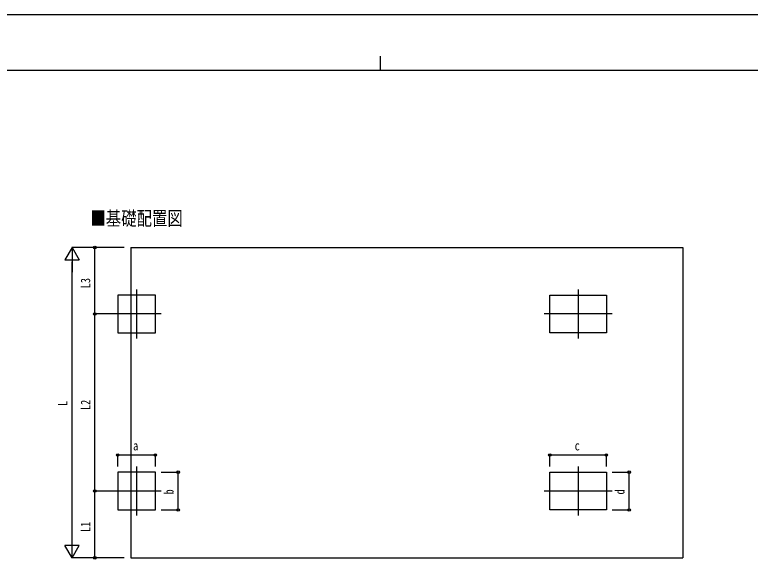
# Model space of a CAD drawing. Units: millimetres, scale not verified. Extents: x -21025 to 21025, y -14850 to 14850.
# Drawn here: x -6427 to 6460, y 5282 to 14850 of the extents above; entities that cross this region are included whole.
import ezdxf
from ezdxf.enums import TextEntityAlignment as Align

# ---------------------------------------------------------------- set-up
doc = ezdxf.new("R2010")
doc.units = ezdxf.units.MM
doc.header["$LTSCALE"] = 60
for name, color, linetype in [('0-2_USER1', 3, 'Continuous'), ('0-4_YKK_12', 2, 'Continuous'), ('0-6_YKK_A1', 4, 'Continuous'), ('0-7_YKK_D', 6, 'Continuous'), ('0-8_YKK_ZWAK', 7, 'Continuous')]:
    doc.layers.add(name, color=color, linetype=linetype)
doc.styles.add('ＭＳ ゴシック', font='')
doc.styles.get('ＭＳ ゴシック').set_extended_font_data('MS Gothic')

msp = doc.modelspace()

# ---------------------------------------------------------------- linework, layer by layer
at = {"layer": '0-4_YKK_12'}
for p, q in [((-4293.4, 10041.78), (-4293.4, 9181.78)), ((3443.1, 10041.78), (3443.1, 9181.78)), ((-3863.4, 9611.78), (-4723.4, 9611.78)), ((4038.1, 9611.78), (2848.1, 9611.78)), ((-4293.4, 6941.78), (-4293.4, 6081.78)), ((3443.1, 6941.78), (3443.1, 6081.78)), ((-3863.4, 6511.78), (-4723.4, 6511.78)), ((4038.1, 6511.78), (2848.1, 6511.78))]:
    msp.add_line(p, q, dxfattribs=at)
at = {"layer": '0-6_YKK_A1'}
for p, q in [((-4391.9, 10774.78), (-4391.9, 5342.78)), ((-4623.4, 6841.78), (-4623.4, 6181.78)), ((-4391.9, 5342.78), (5278.1, 5342.78))]:
    msp.add_line(p, q, dxfattribs=at)
msp.add_lwpolyline([(-4391.9, 10774.78), (5278.1, 10774.78), (5278.1, 5342.78)], dxfattribs=at)
for points in [[(-3963.4, 9281.78), (-3963.4, 9941.78), (-4623.4, 9941.78), (-4623.4, 9281.78)], [(2948.1, 9941.78), (3938.1, 9941.78), (3938.1, 9281.78), (2948.1, 9281.78)], [(-3963.4, 6181.78), (-3963.4, 6841.78), (-4623.4, 6841.78), (-4623.4, 6181.78)], [(2948.1, 6841.78), (3938.1, 6841.78), (3938.1, 6181.78), (2948.1, 6181.78)]]:
    msp.add_lwpolyline(points, close=True, dxfattribs=at)
at = {"layer": '0-7_YKK_D'}
for p, q in [((-5423.4, 10774.78), (-5548.4, 10558.27)), ((-4508.9, 10774.78), (-5424.4, 10774.78)), ((-5423.4, 10774.78), (-5298.4, 10558.27)), ((-5423.4, 10774.78), (-5423.4, 10341.76)), ((-4508.9, 10774.78), (-5024.4, 10774.78)), ((-5023.4, 9611.78), (-5023.4, 10774.78)), ((-5548.4, 10558.27), (-5298.4, 10558.27)), ((-5423.4, 5592.78), (-5423.4, 10524.78)), ((-4717.65, 9611.78), (-5024.4, 9611.78)), ((-4717.65, 9611.78), (-5024.4, 9611.78)), ((-5023.4, 6511.78), (-5023.4, 9611.78)), ((-4623.4, 6941.78), (-4623.4, 7142.78)), ((-3963.4, 7141.78), (-4623.4, 7141.78)), ((-3963.4, 6941.78), (-3963.4, 7142.78)), ((2948.1, 6941.78), (2948.1, 7142.78)), ((3938.1, 7141.78), (2948.1, 7141.78)), ((3938.1, 6941.78), (3938.1, 7142.78)), ((-3863.4, 6841.78), (-3562.4, 6841.78)), ((-3563.4, 6181.78), (-3563.4, 6841.78)), ((4038.1, 6841.78), (4339.1, 6841.78)), ((4338.1, 6181.78), (4338.1, 6841.78)), ((-4724.4, 6511.78), (-5024.4, 6511.78)), ((-4724.4, 6511.78), (-5024.4, 6511.78)), ((-5023.4, 5342.78), (-5023.4, 6511.78)), ((-3863.4, 6181.78), (-3562.4, 6181.78)), ((4038.1, 6181.78), (4339.1, 6181.78)), ((-5423.4, 5342.78), (-5423.4, 5775.79)), ((-5423.4, 5342.78), (-5548.4, 5559.28)), ((-5298.4, 5559.28), (-5548.4, 5559.28)), ((-5423.4, 5342.78), (-5298.4, 5559.28)), ((-4508.9, 5342.78), (-5424.4, 5342.78)), ((-4508.9, 5342.78), (-5024.4, 5342.78))]:
    msp.add_line(p, q, dxfattribs=at)
for centre in [(-5023.4, 10774.78), (-5023.4, 9611.78), (-5023.4, 9611.78), (-4623.4, 7141.78), (-3963.4, 7141.78), (2948.1, 7141.78), (3938.1, 7141.78), (-3563.4, 6841.78), (4338.1, 6841.78), (-5023.4, 6511.78), (-5023.4, 6511.78), (-3563.4, 6181.78), (4338.1, 6181.78), (-5023.4, 5342.78)]:
    msp.add_circle(centre, 21.25, dxfattribs=at)
at = {"layer": '0-8_YKK_ZWAK'}
for p, q in [((-24.9, 14125), (-24.9, 13875)), ((19475.1, 13875), (-19524.9, 13875))]:
    msp.add_line(p, q, dxfattribs=at)
msp.add_lwpolyline([(-21025, -14850), (21025, -14850), (21025, 14850), (-21025, 14850)], close=True, dxfattribs=at)

# ---------------------------------------------------------------- texts
at = {"layer": '0-2_USER1', "style": 'ＭＳ ゴシック', "width": 0.8}
msp.add_text('■基礎配置図', height=247.4, dxfattribs=at).set_placement((-5102.17, 11087.98), align=Align.BOTTOM_LEFT)
at = {"layer": '0-7_YKK_D', "style": 'ＭＳ ゴシック', "width": 0.8}
for s, p in [('L3', (-5055.4, 10061.28)), ('L', (-5455.4, 7998.78)), ('L2', (-5055.4, 7929.78)), ('b', (-3595.4, 6451.78)), ('d', (4306.1, 6451.78)), ('L1', (-5055.4, 5795.28))]:
    msp.add_text(s, height=165, rotation=90, dxfattribs=at).set_placement(p, align=Align.BOTTOM_LEFT)
for s, p in [('a', (-4353.4, 7173.78)), ('c', (3383.1, 7173.78))]:
    msp.add_text(s, height=165, dxfattribs=at).set_placement(p, align=Align.BOTTOM_LEFT)

doc.saveas('drawing.dxf')
